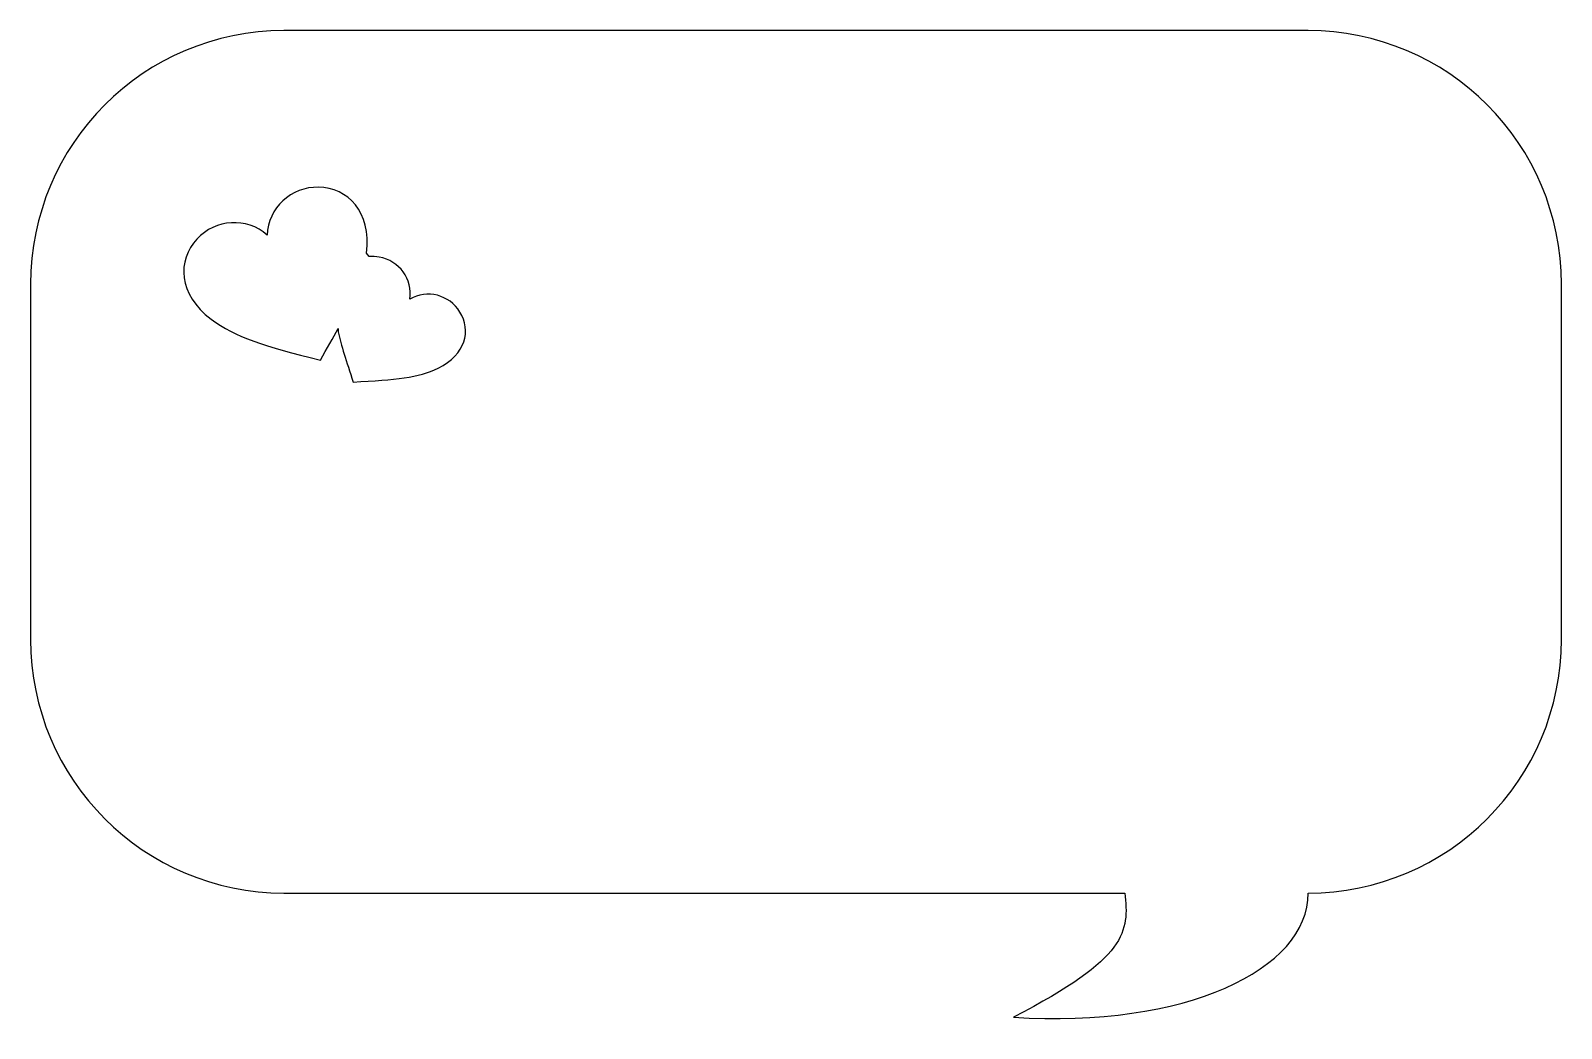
# Model space of a CAD drawing. Header units: centimetres. Extents: x -5.5 to 5.5, y -3.6 to 3.6.
import ezdxf

# ---------------------------------------------------------------- set-up
doc = ezdxf.new("R2010")
doc.units = ezdxf.units.CM
doc.header["$MEASUREMENT"] = 0
doc.layers.add('Camada 1', color=7, linetype='Continuous')

msp = doc.modelspace()

# ---------------------------------------------------------------- linework, layer by layer
at = {"layer": 'Camada 1'}
for points, knots in [([(1.56587, -3.54727), (2.39634, -3.11867), (2.39634, -2.93116), (2.36946, -2.65293), (2.36946, -2.65293), (2.36946, -2.65293), (-3.68793, -2.65292), (-3.68793, -2.65292), (-3.68793, -2.65292), (-4.69589, -2.65292), (-5.51298, -1.83584), (-5.51298, -0.82788), (-5.51298, -0.82788), (-5.51298, -0.82788), (-5.51298, 1.73209), (-5.51298, 1.73209), (-5.51298, 1.73209), (-5.51298, 2.73997), (-4.69589, 3.55708), (-3.68793, 3.55708), (-3.68793, 3.55708), (-3.68793, 3.55708), (3.68793, 3.55708), (3.68793, 3.55708), (3.68793, 3.55708), (4.69589, 3.55708), (5.51297, 2.73997), (5.51297, 1.73209), (5.51297, 1.73209), (5.51297, 1.73209), (5.51297, -0.82791), (5.51297, -0.82791), (5.51297, -0.82791), (5.51297, -1.83587), (4.69588, -2.65295), (3.68793, -2.65295), (3.68793, -2.65295), (3.69376, -3.20516), (2.79806, -3.6276), (1.56587, -3.54727)], [0, 0, 0, 0, 0.09090909, 0.09090909, 0.09090909, 0.09090909, 0.18181818, 0.18181818, 0.18181818, 0.18181818, 0.27272727, 0.27272727, 0.27272727, 0.27272727, 0.36363636, 0.36363636, 0.36363636, 0.36363636, 0.45454545, 0.45454545, 0.45454545, 0.45454545, 0.54545455, 0.54545455, 0.54545455, 0.54545455, 0.63636364, 0.63636364, 0.63636364, 0.63636364, 0.72727273, 0.72727273, 0.72727273, 0.72727273, 0.81818182, 0.81818182, 0.81818182, 0.81818182, 1, 1, 1, 1]), ([(-3.29797, 1.4129), (-3.33499, 1.34421), (-3.37742, 1.26878), (-3.42571, 1.1843), (-3.42571, 1.1843), (-3.82991, 1.28548), (-4.04031, 1.34927), (-4.2121, 1.47868), (-4.2121, 1.47868), (-4.45406, 1.66079), (-4.45702, 1.90103), (-4.31531, 2.05605), (-4.31531, 2.05605), (-4.1814, 2.20147), (-3.9554, 2.21477), (-3.80974, 2.08531), (-3.80974, 2.08531), (-3.80233, 2.28004), (-3.63636, 2.43382), (-3.43895, 2.42964), (-3.43895, 2.42964), (-3.22879, 2.42464), (-3.05713, 2.25623), (-3.09351, 1.95551), (-3.09351, 1.95551), (-3.09351, 1.95551), (-3.07544, 1.92953), (-3.07544, 1.92953), (-3.07544, 1.92953), (-3.05118, 1.93188), (-3.02631, 1.93091), (-3.0013, 1.92657), (-3.0013, 1.92657), (-2.8576, 1.9012), (-2.75947, 1.76599), (-2.78188, 1.62391), (-2.78188, 1.62391), (-2.65798, 1.6968), (-2.49624, 1.65479), (-2.42035, 1.53041), (-2.42035, 1.53041), (-2.33978, 1.3978), (-2.37616, 1.22402), (-2.57764, 1.127), (-2.57764, 1.127), (-2.72059, 1.05794), (-2.8821, 1.04191), (-3.18928, 1.02656), (-3.18928, 1.02656), (-3.23966, 1.17661), (-3.2758, 1.29085), (-3.29731, 1.38795), (-3.29731, 1.38795), (-3.29731, 1.38795), (-3.29797, 1.4129), (-3.29797, 1.4129)], [0, 0, 0, 0, 0.06666667, 0.06666667, 0.06666667, 0.06666667, 0.13333333, 0.13333333, 0.13333333, 0.13333333, 0.2, 0.2, 0.2, 0.2, 0.26666667, 0.26666667, 0.26666667, 0.26666667, 0.33333333, 0.33333333, 0.33333333, 0.33333333, 0.4, 0.4, 0.4, 0.4, 0.46666667, 0.46666667, 0.46666667, 0.46666667, 0.53333333, 0.53333333, 0.53333333, 0.53333333, 0.6, 0.6, 0.6, 0.6, 0.66666667, 0.66666667, 0.66666667, 0.66666667, 0.73333333, 0.73333333, 0.73333333, 0.73333333, 0.8, 0.8, 0.8, 0.8, 0.86666667, 0.86666667, 0.86666667, 0.86666667, 1, 1, 1, 1])]:
    msp.add_open_spline(points, degree=3, knots=knots, dxfattribs=at)

doc.saveas('drawing.dxf')
